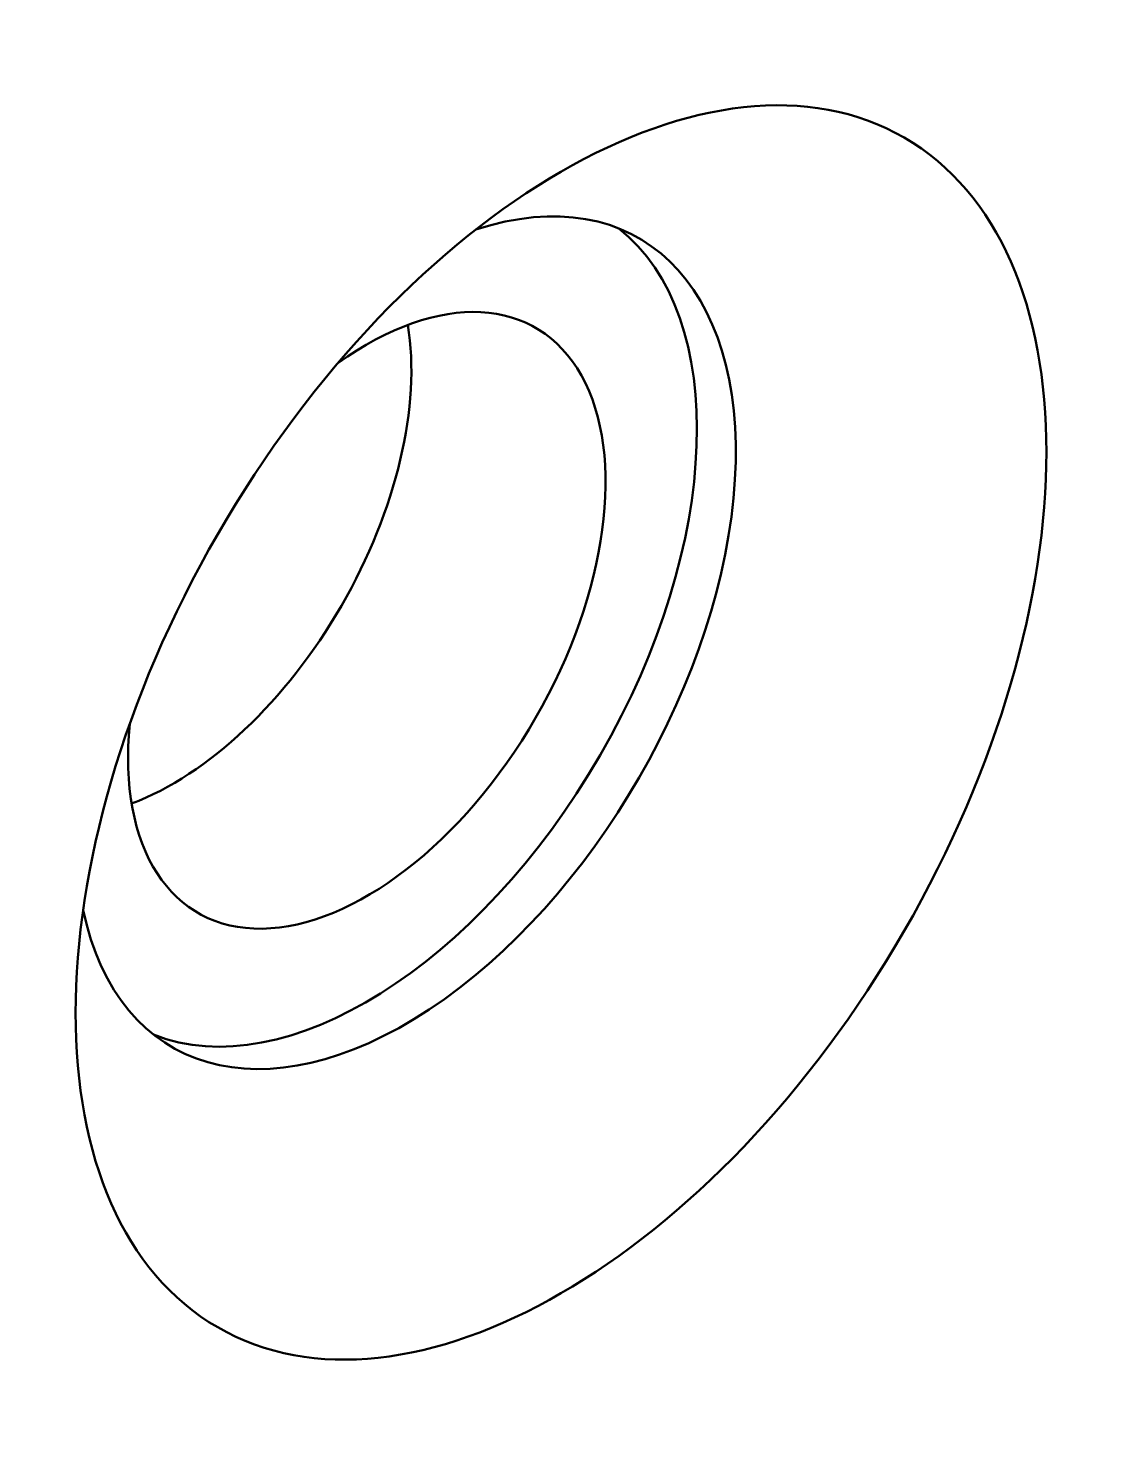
# Model space of a CAD drawing. Header units: millimetres. Extents: x 1506 to 4435, y -334 to 994.
# Drawn here: x 2536.89 to 2540.77, y 792.89 to 798.01 of the extents above; entities that cross this region are included whole.
import ezdxf

# ---------------------------------------------------------------- set-up
doc = ezdxf.new("R2010")
doc.units = ezdxf.units.MM
doc.header["$LTSCALE"] = 3.5
doc.layers.add('외형선(ISO)', color=7, linetype='Continuous', lineweight=50)

msp = doc.modelspace()

# ---------------------------------------------------------------- linework, layer by layer
at = {"layer": '외형선(ISO)'}
msp.add_ellipse((2538.8342, 795.4502), major_axis=(1.25, 2.1651), ratio=0.57735, dxfattribs=at)
for centre, major_axis, start_param, end_param in [((2538.2686, 795.7768), (-0.85, -1.4722), 5.711882, 9.996081), ((2538.1271, 795.8584), (-0.85, -1.4722), 0.083285, 3.058307), ((2538.1271, 795.8584), (0.6148, 1.0648), 2.234963, 7.189815), ((2537.42, 796.2667), (0.6147, 1.0648), 3.75434, 5.670438)]:
    msp.add_ellipse(centre, major_axis=major_axis, ratio=0.57735, start_param=start_param, end_param=end_param, dxfattribs=at)

doc.saveas('drawing.dxf')
